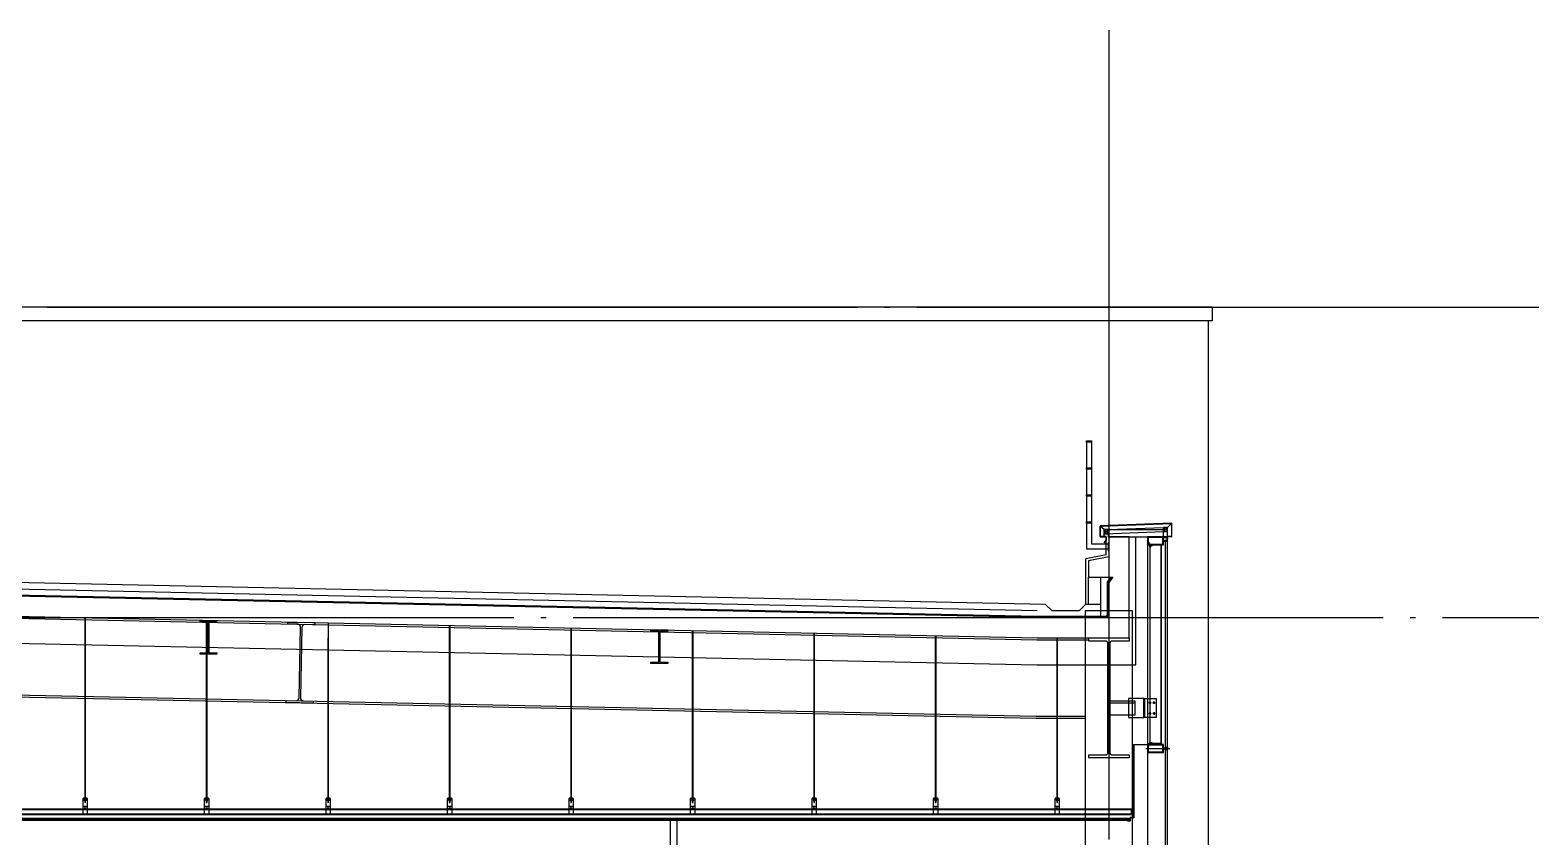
# Model space of a CAD drawing. Header units: millimetres. Extents: x 0 to 268175, y 0 to 74250.
# Drawn here: x 107694 to 118812, y 55323 to 61304 of the extents above; entities that cross this region are included whole.
import ezdxf

# ---------------------------------------------------------------- set-up
doc = ezdxf.new("R2010")
doc.units = ezdxf.units.MM
doc.header["$LTSCALE"] = 200
doc.linetypes.add('CEN-GAUN', pattern=[32.2, 30, -1, 0.2, -1])
doc.layers.add('1 CEN', color=15, linetype='CEN-GAUN')
doc.layers.add('BA', color=9, linetype='Continuous')

msp = doc.modelspace()

# ---------------------------------------------------------------- linework, layer by layer
at = {"layer": '1 CEN'}
for p, q in [((115685.2, 61303.5), (115685.2, 44634.9)), ((43423.2, 59248.2), (120685.2, 59248.2)), ((92396.9, 56948.2), (120685.2, 56948.2))]:
    msp.add_line(p, q, dxfattribs=at)
at = {"layer": 'BA'}
for p, q in [((116450.2, 59248.2), (94220.2, 59248.2)), ((116420.2, 59148.2), (94250.2, 59148.2)), ((116420.2, 59148.2), (116420.2, 51467.6)), ((116450.2, 59148.2), (116420.2, 59148.2)), ((116450.2, 59248.2), (116450.2, 59148.2)), ((115519.2, 58258.2), (115519.2, 57458.2)), ((115519.2, 58258.2), (115555.2, 58258.2)), ((115519.2, 58249.2), (115519.2, 58258.2)), ((115555.2, 58249.2), (115519.2, 58249.2)), ((115555.2, 58258.2), (115555.2, 57494.2)), ((115555.2, 58258.2), (115555.2, 58249.2)), ((115519.2, 58058.2), (115555.2, 58058.2)), ((115519.2, 58049.2), (115519.2, 58058.2)), ((115555.2, 58049.2), (115519.2, 58049.2)), ((115555.2, 58058.2), (115555.2, 58049.2)), ((115519.2, 57858.2), (115555.2, 57858.2)), ((115519.2, 57849.2), (115519.2, 57858.2)), ((115555.2, 57849.2), (115519.2, 57849.2)), ((115555.2, 57858.2), (115555.2, 57849.2)), ((115519.2, 57658.2), (115555.2, 57658.2)), ((115519.2, 57649.2), (115519.2, 57658.2)), ((115555.2, 57649.2), (115519.2, 57649.2)), ((115555.2, 57658.2), (115555.2, 57649.2)), ((116150.2, 57648.2), (115620.2, 57628.2)), ((115620.2, 57628.2), (115620.2, 57548.2)), ((115621.5, 57627.1), (116149, 57647)), ((115650.2, 57600.4), (115621.5, 57627.1)), ((115621.5, 57549.5), (115621.5, 57627.1)), ((115680.2, 57600.4), (115650.2, 57600.4)), ((115650.2, 57600.4), (115650.2, 57570.4)), ((115650.2, 57549.5), (115650.2, 57599.3)), ((115651.8, 57598.8), (115678.6, 57572)), ((115678.6, 57598.8), (115651.8, 57572)), ((115678.6, 57598.8), (115651.8, 57598.8)), ((115651.8, 57598.8), (115651.8, 57572)), ((115678.6, 57572), (115678.6, 57598.8)), ((115680.2, 57600.4), (116090.2, 57616.1)), ((115680.2, 57598.2), (115680.2, 57600.4)), ((115680.2, 57570.4), (115680.2, 57600.4)), ((116090.2, 57598.2), (115680.2, 57598.2)), ((115680.2, 57598.2), (115680.2, 57548.2)), ((116090.2, 57598.2), (116090.2, 57616.1)), ((116120.2, 57616.1), (116090.2, 57616.1)), ((116090.2, 57616.1), (116090.2, 57586.1)), ((116090.2, 57548.2), (116090.2, 57598.2)), ((116091.8, 57614.5), (116118.6, 57587.7)), ((116118.6, 57614.5), (116091.8, 57587.7)), ((116118.6, 57614.5), (116091.8, 57614.5)), ((116091.8, 57614.5), (116091.8, 57587.7)), ((116118.6, 57587.7), (116118.6, 57614.5)), ((116120.2, 57616.1), (116149, 57647)), ((116120.2, 57552.3), (116120.2, 57616.1)), ((116120.2, 57586.1), (116120.2, 57616.1)), ((116149, 57647), (116149, 57549.4)), ((116150.2, 57548.2), (116150.2, 57648.2)), ((115555.2, 57494.2), (115679.2, 57494.2)), ((115620.2, 57548.2), (115664, 57548.2)), ((115665.2, 57549.5), (115621.5, 57549.5)), ((115664, 57523.6), (115650.1, 57503.3)), ((115650.1, 57503.3), (115651.1, 57502.6)), ((115650.2, 57569.4), (116090.8, 57586.1)), ((115650.2, 57570.4), (115680.2, 57570.4)), ((115651.1, 57502.6), (115665.2, 57523.3)), ((115651.8, 57572), (115678.6, 57572)), ((115664, 57548.2), (115664, 57523.6)), ((115665.2, 57523.3), (115665.2, 57549.5)), ((115665.2, 57414.4), (115665.2, 57548.2)), ((115679.2, 57506.2), (115685.2, 57506.2)), ((115679.2, 57506.2), (115679.2, 57446.2)), ((115679.2, 57494.2), (115685.2, 57500.2)), ((115679.2, 57490.8), (115685.2, 57496.8)), ((115680.2, 57548.2), (116090.2, 57548.2)), ((115835.2, 57548.2), (115685.2, 57548.2)), ((115685.2, 57548.2), (115685.2, 57398.2)), ((115835.2, 57548.2), (115685.2, 57548.2)), ((115685.2, 57548.2), (115685.2, 57398.2)), ((115685.2, 57446.2), (115685.2, 57506.2)), ((115835.2, 57548.2), (115885.2, 57548.2)), ((115835.2, 56798.2), (115835.2, 57548.2)), ((115835.2, 56798.2), (115835.2, 57548.2)), ((115885.2, 56598.2), (115885.2, 57548.2)), ((116120.2, 57548.2), (115970.2, 57548.2)), ((115970.2, 57548.2), (115970.2, 57488.2)), ((115970.2, 57488.2), (115970.2, 51608.2)), ((115970.2, 57488.2), (116090.2, 57488.2)), ((116090.2, 57586.1), (116120.2, 57586.1)), ((116090.2, 57488.2), (116090.2, 57515.7)), ((116090.2, 57515.7), (116120.2, 57515.7)), ((116091.8, 57587.7), (116118.6, 57587.7)), ((116120.2, 57515.7), (116102.2, 57515.7)), ((116102.2, 57515.7), (116102.2, 55988.2)), ((116149, 57549.4), (116120.2, 57552.3)), ((116120.2, 57552.3), (116120.2, 57531.1)), ((116120.2, 57515.7), (116120.2, 57548.2)), ((116120.2, 57531.1), (116121.4, 57531.1)), ((116120.2, 55988.2), (116120.2, 57515.7)), ((116121.4, 57531.1), (116121.4, 57551.1)), ((116121.4, 57551.1), (116150.2, 57548.2)), ((115665.2, 57414.4), (115515.2, 57384.4)), ((115515.2, 57048.2), (115515.2, 57384.4)), ((115519.2, 57458.2), (115679.2, 57458.2)), ((115685.2, 57398.2), (115535.2, 57368.2)), ((115685.2, 57398.2), (115535.2, 57368.2)), ((115679.2, 57459.2), (115685.2, 57465.2)), ((115679.2, 57455.9), (115685.2, 57461.9)), ((115679.2, 57446.2), (115685.2, 57446.2)), ((115535.2, 57368.2), (115535.2, 57248.2)), ((115535.2, 57368.2), (115535.2, 57248.2)), ((105685.1, 57158.2), (115154.3, 56958.2)), ((115154.2, 56948.2), (105685.1, 57148.2)), ((115154.2, 56948.2), (105685.1, 57148.2)), ((115216.5, 57046.9), (105685.2, 57248.2)), ((115535.2, 57048.2), (115535.2, 57248.2)), ((115535.2, 57248.2), (115715.2, 57248.2)), ((115535.2, 57248.2), (115715.2, 57248.2)), ((115625.2, 56958.2), (115625.2, 57248.2)), ((115675.2, 57211.6), (115702.7, 57248.2)), ((115675.2, 56968.2), (115675.2, 57211.6)), ((115715.2, 57248.2), (115685.2, 57208.2)), ((115715.2, 57248.2), (115685.2, 57208.2)), ((115685.2, 57208.2), (115685.2, 56948.2)), ((115685.2, 57208.2), (115685.2, 56948.2)), ((115265.2, 56998.2), (115216.5, 57046.9)), ((115515.2, 57048.2), (115465.2, 56998.2)), ((115515.2, 57048.2), (115625.2, 57048.2)), ((105685, 56998.2), (115152.6, 56798.2)), ((105685, 56998.2), (115152.6, 56798.2)), ((105860.2, 56979.5), (115152.4, 56783.2)), ((108098.6, 56947.2), (108098.6, 55578.1)), ((108105.3, 55578.1), (108105.3, 56947.1)), ((108952.7, 56919.2), (108952.7, 56928.2)), ((108952.7, 56928.2), (109077.7, 56928.2)), ((108998.6, 56928.2), (108998.6, 55578.1)), ((109005.3, 55578.1), (109005.3, 56928.1)), ((109077.7, 56928.2), (109077.7, 56919.2)), ((115685.2, 56948.2), (115154.2, 56948.2)), ((115685.2, 56948.2), (115154.2, 56948.2)), ((115154.3, 56958.2), (115665.2, 56958.2)), ((115465.2, 56998.2), (115265.2, 56998.2)), ((115860.2, 56998.2), (115510.2, 56998.2)), ((115510.2, 56998.2), (115510.2, 52448.2)), ((115665.2, 56958.2), (115675.2, 56968.2)), ((115860.2, 52448.2), (115860.2, 56998.2)), ((109012.2, 56919.2), (108952.7, 56919.2)), ((109012.2, 56687.2), (109012.2, 56919.2)), ((109077.7, 56919.2), (109018.2, 56919.2)), ((109018.2, 56919.2), (109018.2, 56687.2)), ((109603.7, 56900.4), (109604, 56915.4)), ((109676.2, 56898.9), (109603.7, 56900.4)), ((109604, 56915.4), (109803, 56911.2)), ((109686.7, 56354.5), (109697.7, 56876.4)), ((109707.7, 56876.2), (109696.7, 56354.3)), ((109802.7, 56896.2), (109730.2, 56897.7)), ((109803, 56911.2), (109802.7, 56896.2)), ((109905.3, 55578.1), (109905.3, 56909)), ((110798.6, 56890.2), (110798.6, 55578.1)), ((110805.3, 55578.1), (110805.3, 56890)), ((111698.6, 56871.2), (111698.6, 55578.1)), ((111705.3, 55578.1), (111705.3, 56871)), ((112292.7, 56849.2), (112292.7, 56858.2)), ((112292.7, 56858.2), (112417.7, 56858.2)), ((112352.2, 56849.2), (112292.7, 56849.2)), ((112352.2, 56617.2), (112352.2, 56849.2)), ((112417.7, 56849.2), (112358.2, 56849.2)), ((112358.2, 56849.2), (112358.2, 56617.2)), ((112417.7, 56858.2), (112417.7, 56849.2)), ((112598.6, 56852.2), (112598.6, 55578.1)), ((112605.3, 55578.1), (112605.3, 56852)), ((113498.6, 56833.2), (113498.6, 55578.1)), ((113505.3, 55578.1), (113505.3, 56833)), ((114398.6, 56814.2), (114398.6, 55578.1)), ((114405.3, 55578.1), (114405.3, 56814)), ((105684.8, 56798.1), (115150.5, 56598.2)), ((109898.6, 56798.2), (109898.6, 55578.1)), ((115152.4, 56783.2), (115535.7, 56783.2)), ((115152.6, 56798.2), (115835.2, 56798.2)), ((115152.6, 56798.2), (115835.2, 56798.2)), ((115298.6, 56798.2), (115298.6, 55578.1)), ((115305.3, 55578.1), (115305.3, 56798.2)), ((115535.7, 56775.2), (115535.7, 56798.2)), ((115535.7, 56798.2), (115834.7, 56798.2)), ((115659.7, 56775.2), (115535.7, 56775.2)), ((115677.7, 55949.2), (115677.7, 56757.2)), ((115692.7, 56757.2), (115692.7, 55949.2)), ((115834.7, 56775.2), (115710.7, 56775.2)), ((115834.7, 56798.2), (115834.7, 56775.2)), ((108952.7, 56678.2), (108952.7, 56687.2)), ((108952.7, 56687.2), (109012.2, 56687.2)), ((109077.7, 56678.2), (108952.7, 56678.2)), ((109018.2, 56687.2), (109077.7, 56687.2)), ((109077.7, 56687.2), (109077.7, 56678.2)), ((112292.7, 56608.2), (112292.7, 56617.2)), ((112292.7, 56617.2), (112352.2, 56617.2)), ((112417.7, 56608.2), (112292.7, 56608.2)), ((112358.2, 56617.2), (112417.7, 56617.2)), ((112417.7, 56617.2), (112417.7, 56608.2)), ((115150.5, 56598.2), (115885.2, 56598.2)), ((105860.2, 56413.3), (115146.5, 56217.2)), ((105860.2, 56398.3), (115146.3, 56202.2)), ((109591.5, 56319.5), (109591.8, 56334.5)), ((109790.4, 56315.3), (109591.5, 56319.5)), ((109591.8, 56334.5), (109664.3, 56333)), ((109718.2, 56331.9), (109790.7, 56330.3)), ((109790.7, 56330.3), (109790.4, 56315.3)), ((115146.3, 56202.2), (115510.2, 56202.2)), ((115146.5, 56217.2), (115510.2, 56217.2)), ((115535.7, 55908.2), (115535.7, 55931.2)), ((115535.7, 55931.2), (115659.7, 55931.2)), ((115710.7, 55931.2), (115834.7, 55931.2)), ((115834.7, 55931.2), (115834.7, 55908.2)), ((115867.2, 55464.2), (115867.2, 56008.2)), ((115867.2, 56008.2), (115970.2, 56008.2)), ((115970.2, 56005.2), (115870.2, 56005.2)), ((115870.2, 56005.2), (115870.2, 55464.2)), ((116090.2, 56008.2), (115970.2, 56008.2)), ((115970.2, 56008.2), (115970.2, 55948.2)), ((115970.2, 55948.2), (116090.2, 55948.2)), ((116090.2, 55980.7), (116090.2, 56008.2)), ((116115.2, 55980.7), (116090.2, 55980.7)), ((116090.2, 55948.2), (116090.2, 55975.7)), ((116090.2, 55975.7), (116115.2, 55975.7)), ((116102.2, 55988.2), (116120.2, 55988.2)), ((116120.2, 55968.2), (116102.2, 55968.2)), ((116102.2, 55968.2), (116102.2, 52458.2)), ((116115.2, 55975.7), (116115.2, 55980.7)), ((116120.2, 52458.2), (116120.2, 55968.2)), ((115834.7, 55908.2), (115535.7, 55908.2)), ((108088.3, 55609.3), (108087, 55607.3)), ((108087, 55607.3), (108087, 55602.3)), ((108087, 55607.3), (108117, 55607.3)), ((108087, 55488.2), (108087, 55607.3)), ((108087, 55602.3), (108088.3, 55600.3)), ((108117, 55602.3), (108087, 55602.3)), ((108115.7, 55609.3), (108088.3, 55609.3)), ((108088.3, 55600.3), (108115.7, 55600.3)), ((108093.3, 55600.3), (108093.3, 55595.2)), ((108093.3, 55595.2), (108110.8, 55595.2)), ((108110.8, 55595.2), (108110.8, 55600.3)), ((108117, 55607.3), (108115.7, 55609.3)), ((108115.7, 55600.3), (108117, 55602.3)), ((108117, 55607.3), (108117, 55488.2)), ((108988.3, 55609.3), (108987, 55607.3)), ((108987, 55607.3), (108987, 55602.3)), ((108987, 55607.3), (109017, 55607.3)), ((108987, 55488.2), (108987, 55607.3)), ((108987, 55602.3), (108988.3, 55600.3)), ((109017, 55602.3), (108987, 55602.3)), ((109015.7, 55609.3), (108988.3, 55609.3)), ((108988.3, 55600.3), (109015.7, 55600.3)), ((108993.3, 55600.3), (108993.3, 55595.2)), ((108993.3, 55595.2), (109010.8, 55595.2)), ((109010.8, 55595.2), (109010.8, 55600.3)), ((109017, 55607.3), (109015.7, 55609.3)), ((109015.7, 55600.3), (109017, 55602.3)), ((109017, 55607.3), (109017, 55488.2)), ((109888.3, 55609.3), (109887, 55607.3)), ((109887, 55607.3), (109887, 55602.3)), ((109887, 55607.3), (109917, 55607.3)), ((109887, 55488.2), (109887, 55607.3)), ((109887, 55602.3), (109888.3, 55600.3)), ((109917, 55602.3), (109887, 55602.3)), ((109915.7, 55609.3), (109888.3, 55609.3)), ((109888.3, 55600.3), (109915.7, 55600.3)), ((109893.3, 55600.3), (109893.3, 55595.2)), ((109893.3, 55595.2), (109910.8, 55595.2)), ((109910.8, 55595.2), (109910.8, 55600.3)), ((109917, 55607.3), (109915.7, 55609.3)), ((109915.7, 55600.3), (109917, 55602.3)), ((109917, 55607.3), (109917, 55488.2)), ((110788.3, 55609.3), (110787, 55607.3)), ((110787, 55607.3), (110787, 55602.3)), ((110787, 55607.3), (110817, 55607.3)), ((110787, 55488.2), (110787, 55607.3)), ((110787, 55602.3), (110788.3, 55600.3)), ((110817, 55602.3), (110787, 55602.3)), ((110815.7, 55609.3), (110788.3, 55609.3)), ((110788.3, 55600.3), (110815.7, 55600.3)), ((110793.3, 55600.3), (110793.3, 55595.2)), ((110793.3, 55595.2), (110810.8, 55595.2)), ((110810.8, 55595.2), (110810.8, 55600.3)), ((110817, 55607.3), (110815.7, 55609.3)), ((110815.7, 55600.3), (110817, 55602.3)), ((110817, 55607.3), (110817, 55488.2)), ((111688.3, 55609.3), (111687, 55607.3)), ((111687, 55607.3), (111687, 55602.3)), ((111687, 55607.3), (111717, 55607.3)), ((111687, 55488.2), (111687, 55607.3)), ((111687, 55602.3), (111688.3, 55600.3)), ((111717, 55602.3), (111687, 55602.3)), ((111715.7, 55609.3), (111688.3, 55609.3)), ((111688.3, 55600.3), (111715.7, 55600.3)), ((111693.3, 55600.3), (111693.3, 55595.2)), ((111693.3, 55595.2), (111710.8, 55595.2)), ((111710.8, 55595.2), (111710.8, 55600.3)), ((111717, 55607.3), (111715.7, 55609.3)), ((111715.7, 55600.3), (111717, 55602.3)), ((111717, 55607.3), (111717, 55488.2)), ((112588.3, 55609.3), (112587, 55607.3)), ((112587, 55607.3), (112587, 55602.3)), ((112587, 55607.3), (112617, 55607.3)), ((112587, 55488.2), (112587, 55607.3)), ((112587, 55602.3), (112588.3, 55600.3)), ((112617, 55602.3), (112587, 55602.3)), ((112615.7, 55609.3), (112588.3, 55609.3)), ((112588.3, 55600.3), (112615.7, 55600.3)), ((112593.3, 55600.3), (112593.3, 55595.2)), ((112593.3, 55595.2), (112610.8, 55595.2)), ((112610.8, 55595.2), (112610.8, 55600.3)), ((112617, 55607.3), (112615.7, 55609.3)), ((112615.7, 55600.3), (112617, 55602.3)), ((112617, 55607.3), (112617, 55488.2)), ((113488.3, 55609.3), (113487, 55607.3)), ((113487, 55607.3), (113487, 55602.3)), ((113487, 55607.3), (113517, 55607.3)), ((113487, 55488.2), (113487, 55607.3)), ((113487, 55602.3), (113488.3, 55600.3)), ((113517, 55602.3), (113487, 55602.3)), ((113515.7, 55609.3), (113488.3, 55609.3)), ((113488.3, 55600.3), (113515.7, 55600.3)), ((113493.3, 55600.3), (113493.3, 55595.2)), ((113493.3, 55595.2), (113510.8, 55595.2)), ((113510.8, 55595.2), (113510.8, 55600.3)), ((113517, 55607.3), (113515.7, 55609.3)), ((113515.7, 55600.3), (113517, 55602.3)), ((113517, 55607.3), (113517, 55488.2)), ((114388.3, 55609.3), (114387, 55607.3)), ((114387, 55607.3), (114387, 55602.3)), ((114387, 55607.3), (114417, 55607.3)), ((114387, 55488.2), (114387, 55607.3)), ((114387, 55602.3), (114388.3, 55600.3)), ((114417, 55602.3), (114387, 55602.3)), ((114415.7, 55609.3), (114388.3, 55609.3)), ((114388.3, 55600.3), (114415.7, 55600.3)), ((114393.3, 55600.3), (114393.3, 55595.2)), ((114393.3, 55595.2), (114410.8, 55595.2)), ((114410.8, 55595.2), (114410.8, 55600.3)), ((114417, 55607.3), (114415.7, 55609.3)), ((114415.7, 55600.3), (114417, 55602.3)), ((114417, 55607.3), (114417, 55488.2)), ((115288.3, 55609.3), (115287, 55607.3)), ((115287, 55607.3), (115287, 55602.3)), ((115287, 55607.3), (115317, 55607.3)), ((115287, 55488.2), (115287, 55607.3)), ((115287, 55602.3), (115288.3, 55600.3)), ((115317, 55602.3), (115287, 55602.3)), ((115315.7, 55609.3), (115288.3, 55609.3)), ((115288.3, 55600.3), (115315.7, 55600.3)), ((115293.3, 55600.3), (115293.3, 55595.2)), ((115293.3, 55595.2), (115310.8, 55595.2)), ((115310.8, 55595.2), (115310.8, 55600.3)), ((115317, 55607.3), (115315.7, 55609.3)), ((115315.7, 55600.3), (115317, 55602.3)), ((115317, 55607.3), (115317, 55488.2)), ((95003.2, 55530.2), (115849.2, 55530.2)), ((95003.2, 55527.2), (115849.2, 55527.2)), ((95003.2, 55493.2), (115849.2, 55493.2)), ((95003.2, 55490.2), (115849.2, 55490.2)), ((108117, 55548.2), (108087, 55548.2)), ((108117, 55488.2), (108087, 55488.2)), ((108108.9, 55536.2), (108095.1, 55536.2)), ((108098.6, 55578.1), (108105.3, 55578.1)), ((108102, 55542.4), (108102, 55530)), ((109017, 55548.2), (108987, 55548.2)), ((109017, 55488.2), (108987, 55488.2)), ((109008.9, 55536.2), (108995.1, 55536.2)), ((108998.6, 55578.1), (109005.3, 55578.1)), ((109002, 55542.4), (109002, 55530)), ((109917, 55548.2), (109887, 55548.2)), ((109917, 55488.2), (109887, 55488.2)), ((109908.9, 55536.2), (109895.1, 55536.2)), ((109898.6, 55578.1), (109905.3, 55578.1)), ((109902, 55542.4), (109902, 55530)), ((110817, 55548.2), (110787, 55548.2)), ((110817, 55488.2), (110787, 55488.2)), ((110808.9, 55536.2), (110795.1, 55536.2)), ((110798.6, 55578.1), (110805.3, 55578.1)), ((110802, 55542.4), (110802, 55530)), ((111717, 55548.2), (111687, 55548.2)), ((111717, 55488.2), (111687, 55488.2)), ((111708.9, 55536.2), (111695.1, 55536.2)), ((111698.6, 55578.1), (111705.3, 55578.1)), ((111702, 55542.4), (111702, 55530)), ((112617, 55548.2), (112587, 55548.2)), ((112617, 55488.2), (112587, 55488.2)), ((112608.9, 55536.2), (112595.1, 55536.2)), ((112598.6, 55578.1), (112605.3, 55578.1)), ((112602, 55542.4), (112602, 55530)), ((113517, 55548.2), (113487, 55548.2)), ((113517, 55488.2), (113487, 55488.2)), ((113508.9, 55536.2), (113495.1, 55536.2)), ((113498.6, 55578.1), (113505.3, 55578.1)), ((113502, 55542.4), (113502, 55530)), ((114417, 55548.2), (114387, 55548.2)), ((114417, 55488.2), (114387, 55488.2)), ((114408.9, 55536.2), (114395.1, 55536.2)), ((114398.6, 55578.1), (114405.3, 55578.1)), ((114402, 55542.4), (114402, 55530)), ((115317, 55548.2), (115287, 55548.2)), ((115317, 55488.2), (115287, 55488.2)), ((115308.9, 55536.2), (115295.1, 55536.2)), ((115298.6, 55578.1), (115305.3, 55578.1)), ((115302, 55542.4), (115302, 55530)), ((115849.2, 55530.2), (115849.2, 55490.2)), ((115867.2, 55486.2), (115864.2, 55486.2)), ((115864.2, 55486.2), (115864.2, 55467.2)), ((115867.2, 55464.2), (115867.2, 55486.2)), ((95013.2, 55463.2), (115839.2, 55463.2)), ((95013.2, 55456.2), (115839.2, 55456.2)), ((95013.2, 55448.2), (115839.2, 55448.2)), ((112435.2, 55448.2), (112435.2, 52448.2)), ((112485.2, 55448.2), (112485.2, 52448.2)), ((115842.2, 55445.2), (115823.2, 55445.2)), ((115823.2, 55445.2), (115823.2, 55442.2)), ((115823.2, 55442.2), (115845.2, 55442.2)), ((115839.2, 55448.2), (115839.2, 55463.2)), ((115864.2, 55467.2), (115842.2, 55467.2)), ((115842.2, 55467.2), (115842.2, 55445.2)), ((115845.2, 55442.2), (115845.2, 55464.2)), ((115845.2, 55464.2), (115867.2, 55464.2)), ((115871.6, 55475.2), (115859.8, 55475.2)), ((115870.2, 55464.2), (115867.2, 55464.2))]:
    msp.add_line(p, q, dxfattribs=at)
at = {"layer": 'BA', "lineweight": 25}
for p, q in [((115970.2, 57493), (115970.2, 57494.2)), ((115970.2, 57494.2), (115990.2, 57494.2)), ((115989, 57493), (115970.2, 57493)), ((115976.9, 57493), (115975.6, 57493)), ((115977, 57503.6), (115981, 57504.4)), ((115977, 57503.6), (115977.4, 57503.8)), ((115977.4, 57503.2), (115977, 57503.6)), ((115977, 57502), (115981, 57502.8)), ((115977, 57502), (115977.4, 57502.2)), ((115977.4, 57501.6), (115977, 57502)), ((115977, 57500.4), (115981, 57501.2)), ((115977, 57500.4), (115977.4, 57500.6)), ((115977.4, 57500), (115977, 57500.4)), ((115977, 57498.8), (115981, 57499.6)), ((115977, 57498.8), (115977.4, 57499)), ((115977.4, 57498.4), (115977, 57498.8)), ((115977, 57497.2), (115981, 57498)), ((115977, 57497.2), (115977.4, 57497.4)), ((115977.4, 57496.8), (115977, 57497.2)), ((115977, 57495.6), (115981, 57496.4)), ((115977, 57495.6), (115977.4, 57495.8)), ((115977.4, 57495.2), (115977, 57495.6)), ((115977.3, 57507.8), (115979, 57509)), ((115977.4, 57503.8), (115977.3, 57507.8)), ((115977.4, 57504.6), (115979, 57509)), ((115977.4, 57503.8), (115980.7, 57504.8)), ((115980.7, 57504.2), (115977.4, 57503.2)), ((115977.4, 57502.2), (115977.4, 57503.2)), ((115977.4, 57502.2), (115980.7, 57503.2)), ((115980.7, 57502.6), (115977.4, 57501.6)), ((115977.4, 57500.6), (115977.4, 57501.6)), ((115977.4, 57500.6), (115980.7, 57501.6)), ((115980.7, 57501), (115977.4, 57500)), ((115977.4, 57499), (115977.4, 57500)), ((115977.4, 57499), (115980.7, 57500)), ((115980.7, 57499.4), (115977.4, 57498.4)), ((115977.4, 57497.4), (115977.4, 57498.4)), ((115977.4, 57497.4), (115980.7, 57498.4)), ((115980.7, 57497.8), (115977.4, 57496.8)), ((115977.4, 57495.8), (115977.4, 57496.8)), ((115977.4, 57495.8), (115980.7, 57496.8)), ((115980.7, 57496.2), (115977.4, 57495.2)), ((115977.4, 57495.2), (115977.4, 57493.5)), ((115979, 57509), (115978.4, 57504.1)), ((115979, 57493), (115979, 57509)), ((115979, 57509), (115980.8, 57507.8)), ((115980.8, 57507.8), (115980.7, 57504.8)), ((115980.7, 57504.8), (115981, 57504.4)), ((115981, 57504.4), (115980.7, 57504.2)), ((115980.7, 57503.2), (115980.7, 57504.2)), ((115980.7, 57503.2), (115981, 57502.8)), ((115981, 57502.8), (115980.7, 57502.6)), ((115980.7, 57501.6), (115980.7, 57502.6)), ((115980.7, 57501.6), (115981, 57501.2)), ((115981, 57501.2), (115980.7, 57501)), ((115980.7, 57500), (115980.7, 57501)), ((115980.7, 57500), (115981, 57499.6)), ((115981, 57499.6), (115980.7, 57499.4)), ((115980.7, 57498.4), (115980.7, 57499.4)), ((115980.7, 57498.4), (115981, 57498)), ((115981, 57498), (115980.7, 57497.8)), ((115980.7, 57496.8), (115980.7, 57497.8)), ((115980.7, 57496.8), (115981, 57496.4)), ((115981, 57496.4), (115980.7, 57496.2)), ((115980.7, 57493.5), (115980.7, 57496.2)), ((115982.4, 57493), (115981.2, 57493)), ((115989, 57474.2), (115989, 57493)), ((115989, 57485.3), (115989, 57486.5)), ((115989, 57483.1), (116005, 57483.1)), ((115989, 57479.7), (115989, 57481)), ((115991.2, 57484.8), (115989.5, 57484.8)), ((115989.5, 57481.5), (115992.2, 57481.5)), ((115990.2, 57494.2), (115990.2, 57468.2)), ((115990.2, 57494.2), (115990.2, 57474.2)), ((115990.2, 57488.2), (116072.6, 57488.2)), ((115991.2, 57484.8), (115991.6, 57485.1)), ((115992.2, 57481.5), (115991.2, 57484.8)), ((115991.4, 56015.4), (115991.4, 57487)), ((116071.4, 57487), (115991.4, 57487)), ((115991.6, 57485.1), (115992.4, 57481.1)), ((115991.6, 57485.1), (115991.8, 57484.8)), ((115991.8, 57484.8), (115992.8, 57484.8)), ((115991.8, 57484.8), (115992.8, 57481.5)), ((115992.4, 57481.1), (115992.2, 57481.5)), ((115992.8, 57481.5), (115992.4, 57481.1)), ((115992.8, 57484.8), (115993.2, 57485.1)), ((115993.8, 57481.5), (115992.8, 57484.8)), ((115992.8, 57481.5), (115993.8, 57481.5)), ((115993.2, 57485.1), (115994, 57481.1)), ((115993.2, 57485.1), (115993.4, 57484.8)), ((115993.4, 57484.8), (115994.4, 57484.8)), ((115993.4, 57484.8), (115994.4, 57481.5)), ((115994, 57481.1), (115993.8, 57481.5)), ((115994.4, 57481.5), (115994, 57481.1)), ((115994.4, 57484.8), (115994.8, 57485.1)), ((115995.4, 57481.5), (115994.4, 57484.8)), ((115994.4, 57481.5), (115995.4, 57481.5)), ((115994.8, 57485.1), (115995.6, 57481.1)), ((115994.8, 57485.1), (115995, 57484.8)), ((115995, 57484.8), (115996, 57484.8)), ((115995, 57484.8), (115996, 57481.5)), ((115995.6, 57481.1), (115995.4, 57481.5)), ((115996, 57481.5), (115995.6, 57481.1)), ((115996, 57484.8), (115996.4, 57485.1)), ((115997, 57481.5), (115996, 57484.8)), ((115996, 57481.5), (115997, 57481.5)), ((115996.4, 57485.1), (115997.2, 57481.1)), ((115996.4, 57485.1), (115996.6, 57484.8)), ((115996.6, 57484.8), (115997.6, 57484.8)), ((115996.6, 57484.8), (115997.6, 57481.5)), ((115997.2, 57481.1), (115997, 57481.5)), ((115997.6, 57481.5), (115997.2, 57481.1)), ((115997.6, 57484.8), (115998, 57485.1)), ((115998.6, 57481.5), (115997.6, 57484.8)), ((115997.6, 57481.5), (115998.6, 57481.5)), ((115998, 57485.1), (115998.8, 57481.1)), ((115998, 57485.1), (115998.2, 57484.8)), ((115998.2, 57484.8), (115999.2, 57484.8)), ((115998.2, 57484.8), (115999.2, 57481.5)), ((115998.8, 57481.1), (115998.6, 57481.5)), ((115999.2, 57481.5), (115998.8, 57481.1)), ((115999.2, 57484.8), (115999.6, 57485.1)), ((116000.2, 57481.5), (115999.2, 57484.8)), ((115999.2, 57481.5), (116000.2, 57481.5)), ((115999.6, 57485.1), (116000.4, 57481.1)), ((115999.6, 57485.1), (115999.8, 57484.8)), ((115999.8, 57484.8), (116003.8, 57484.9)), ((115999.8, 57484.8), (116000.8, 57481.5)), ((116005, 57483.1), (116000.1, 57483.7)), ((116000.4, 57481.1), (116000.2, 57481.5)), ((116000.8, 57481.5), (116000.4, 57481.1)), ((116000.6, 57484.8), (116005, 57483.1)), ((116003.8, 57481.4), (116000.8, 57481.5)), ((116003.8, 57484.9), (116005, 57483.1)), ((116005, 57483.1), (116003.8, 57481.4)), ((116071.4, 57487), (116071.4, 56015.4)), ((116072.6, 56014.2), (116072.6, 57488.2)), ((115990.2, 57474.2), (115989, 57474.2)), ((115990.2, 57468.2), (115991.4, 57468.2)), ((115880.2, 56328.2), (115692.7, 56328.2)), ((115692.7, 56328.2), (115692.7, 56228.2)), ((115692.7, 56316.2), (115880.2, 56316.2)), ((115944.7, 56348.2), (115830.2, 56348.2)), ((115830.2, 56348.2), (115830.2, 56208.2)), ((115880.2, 56228.2), (115880.2, 56328.2)), ((115944.7, 56348.2), (116034.7, 56348.2)), ((115944.7, 56208.2), (115944.7, 56348.2)), ((115949.7, 56348.2), (115949.7, 56208.2)), ((115980.7, 56318.2), (115998.7, 56318.2)), ((115987, 56323), (115984.3, 56318.2)), ((115984.3, 56318.2), (115987, 56313.5)), ((115992.5, 56323), (115987, 56323)), ((115987, 56313.5), (115992.5, 56313.5)), ((115989.7, 56309.2), (115989.7, 56327.2)), ((115995.2, 56318.2), (115992.5, 56323)), ((115992.5, 56313.5), (115995.2, 56318.2)), ((116010.7, 56318.2), (116028.7, 56318.2)), ((116017, 56323), (116014.3, 56318.2)), ((116014.3, 56318.2), (116017, 56313.5)), ((116022.5, 56323), (116017, 56323)), ((116017, 56313.5), (116022.5, 56313.5)), ((116019.7, 56309.2), (116019.7, 56327.2)), ((116025.2, 56318.2), (116022.5, 56323)), ((116022.5, 56313.5), (116025.2, 56318.2)), ((116034.7, 56348.2), (116034.7, 56208.2)), ((115692.7, 56228.2), (115880.2, 56228.2)), ((115830.2, 56208.2), (115944.7, 56208.2)), ((116034.7, 56208.2), (115944.7, 56208.2)), ((115980.7, 56238.2), (115998.7, 56238.2)), ((115984.3, 56238.2), (115987, 56243)), ((115987, 56233.5), (115984.3, 56238.2)), ((115987, 56243), (115992.5, 56243)), ((115992.5, 56233.5), (115987, 56233.5)), ((115989.7, 56247.2), (115989.7, 56229.2)), ((115992.5, 56243), (115995.2, 56238.2)), ((115995.2, 56238.2), (115992.5, 56233.5)), ((116010.7, 56238.2), (116028.7, 56238.2)), ((116014.3, 56238.2), (116017, 56243)), ((116017, 56233.5), (116014.3, 56238.2)), ((116017, 56243), (116022.5, 56243)), ((116022.5, 56233.5), (116017, 56233.5)), ((116019.7, 56247.2), (116019.7, 56229.2)), ((116022.5, 56243), (116025.2, 56238.2)), ((116025.2, 56238.2), (116022.5, 56233.5)), ((115989, 56009.4), (115970.2, 56009.4)), ((115970.2, 56009.4), (115970.2, 56008.2)), ((115970.2, 56008.2), (115990.2, 56008.2)), ((115976.9, 56009.4), (115975.6, 56009.4)), ((115977.4, 56007.2), (115977, 56006.8)), ((115977, 56006.8), (115981, 56006)), ((115977, 56006.8), (115977.4, 56006.6)), ((115977.4, 56005.6), (115977, 56005.2)), ((115977, 56005.2), (115981, 56004.4)), ((115977, 56005.2), (115977.4, 56005)), ((115977.4, 56004), (115977, 56003.6)), ((115977, 56003.6), (115981, 56002.9)), ((115977, 56003.6), (115977.4, 56003.4)), ((115977.4, 56002.5), (115977, 56002.1)), ((115977, 56002.1), (115981, 56001.3)), ((115977, 56002.1), (115977.4, 56001.8)), ((115977.4, 56000.9), (115977, 56000.5)), ((115977, 56000.5), (115981, 55999.7)), ((115977, 56000.5), (115977.4, 56000.3)), ((115977.4, 55999.3), (115977, 55998.9)), ((115977, 55998.9), (115981, 55998.1)), ((115977, 55998.9), (115977.4, 55998.7)), ((115977.4, 55998.7), (115977.3, 55994.6)), ((115977.3, 55994.6), (115979, 55993.4)), ((115977.4, 56007.2), (115977.4, 56008.9)), ((115980.7, 56006.3), (115977.4, 56007.2)), ((115977.4, 56006.6), (115977.4, 56005.6)), ((115977.4, 56006.6), (115980.7, 56005.6)), ((115980.7, 56004.7), (115977.4, 56005.6)), ((115977.4, 56005), (115977.4, 56004)), ((115977.4, 56005), (115980.7, 56004)), ((115980.7, 56003.1), (115977.4, 56004)), ((115977.4, 56003.4), (115977.4, 56002.5)), ((115977.4, 56003.4), (115980.7, 56002.5)), ((115980.7, 56001.5), (115977.4, 56002.5)), ((115977.4, 56001.8), (115977.4, 56000.9)), ((115977.4, 56001.8), (115980.7, 56000.9)), ((115980.7, 55999.9), (115977.4, 56000.9)), ((115977.4, 56000.3), (115977.4, 55999.3)), ((115977.4, 56000.3), (115980.7, 55999.3)), ((115980.7, 55998.3), (115977.4, 55999.3)), ((115977.4, 55998.7), (115980.7, 55997.7)), ((115977.4, 55997.8), (115979, 55993.4)), ((115979, 55993.4), (115978.4, 55998.4)), ((115979, 56009.4), (115979, 55993.4)), ((115979, 55993.4), (115980.8, 55994.6)), ((115980.7, 56008.9), (115980.7, 56006.3)), ((115981, 56006), (115980.7, 56006.3)), ((115980.7, 56005.6), (115981, 56006)), ((115980.7, 56005.6), (115980.7, 56004.7)), ((115981, 56004.4), (115980.7, 56004.7)), ((115980.7, 56004), (115981, 56004.4)), ((115980.7, 56004), (115980.7, 56003.1)), ((115981, 56002.9), (115980.7, 56003.1)), ((115980.7, 56002.5), (115981, 56002.9)), ((115980.7, 56002.5), (115980.7, 56001.5)), ((115981, 56001.3), (115980.7, 56001.5)), ((115980.7, 56000.9), (115981, 56001.3)), ((115980.7, 56000.9), (115980.7, 55999.9)), ((115981, 55999.7), (115980.7, 55999.9)), ((115980.7, 55999.3), (115981, 55999.7)), ((115980.7, 55999.3), (115980.7, 55998.3)), ((115981, 55998.1), (115980.7, 55998.3)), ((115980.7, 55997.7), (115981, 55998.1)), ((115980.8, 55994.6), (115980.7, 55997.7)), ((115982.4, 56009.4), (115981.2, 56009.4)), ((115990.2, 56028.2), (115989, 56028.2)), ((115989, 56028.2), (115989, 56009.4)), ((115989, 56022.7), (115989, 56021.5)), ((115989, 56019.3), (116005, 56019.3)), ((115989, 56017.2), (115989, 56016)), ((115989.5, 56021), (115992.2, 56021)), ((115991.2, 56017.7), (115989.5, 56017.7)), ((115990.2, 56034.2), (115991.4, 56034.2)), ((115990.2, 56014.2), (115990.2, 56034.2)), ((115990.2, 56008.2), (115990.2, 56028.2)), ((115990.2, 56014.2), (116072.6, 56014.2)), ((115992.2, 56021), (115991.2, 56017.7)), ((115991.2, 56017.7), (115991.6, 56017.3)), ((116071.4, 56015.4), (115991.4, 56015.4)), ((115991.6, 56017.3), (115992.4, 56021.4)), ((115991.6, 56017.3), (115991.8, 56017.7)), ((115991.8, 56017.7), (115992.8, 56021)), ((115991.8, 56017.7), (115992.8, 56017.7)), ((115992.4, 56021.4), (115992.2, 56021)), ((115992.8, 56021), (115992.4, 56021.4)), ((115992.8, 56021), (115993.8, 56021)), ((115993.8, 56021), (115992.8, 56017.7)), ((115992.8, 56017.7), (115993.2, 56017.3)), ((115993.2, 56017.3), (115994, 56021.4)), ((115993.2, 56017.3), (115993.4, 56017.7)), ((115993.4, 56017.7), (115994.4, 56021)), ((115993.4, 56017.7), (115994.4, 56017.7)), ((115994, 56021.4), (115993.8, 56021)), ((115994.4, 56021), (115994, 56021.4)), ((115994.4, 56021), (115995.4, 56021)), ((115995.4, 56021), (115994.4, 56017.7)), ((115994.4, 56017.7), (115994.8, 56017.3)), ((115994.8, 56017.3), (115995.6, 56021.4)), ((115994.8, 56017.3), (115995, 56017.7)), ((115995, 56017.7), (115996, 56021)), ((115995, 56017.7), (115996, 56017.7)), ((115995.6, 56021.4), (115995.4, 56021)), ((115996, 56021), (115995.6, 56021.4)), ((115996, 56021), (115997, 56021)), ((115997, 56021), (115996, 56017.7)), ((115996, 56017.7), (115996.4, 56017.3)), ((115996.4, 56017.3), (115997.2, 56021.4)), ((115996.4, 56017.3), (115996.6, 56017.7)), ((115996.6, 56017.7), (115997.6, 56021)), ((115996.6, 56017.7), (115997.6, 56017.7)), ((115997.2, 56021.4), (115997, 56021)), ((115997.6, 56021), (115997.2, 56021.4)), ((115997.6, 56021), (115998.6, 56021)), ((115998.6, 56021), (115997.6, 56017.7)), ((115997.6, 56017.7), (115998, 56017.3)), ((115998, 56017.3), (115998.8, 56021.4)), ((115998, 56017.3), (115998.2, 56017.7)), ((115998.2, 56017.7), (115999.2, 56021)), ((115998.2, 56017.7), (115999.2, 56017.7)), ((115998.8, 56021.4), (115998.6, 56021)), ((115999.2, 56021), (115998.8, 56021.4)), ((115999.2, 56021), (116000.2, 56021)), ((116000.2, 56021), (115999.2, 56017.7)), ((115999.2, 56017.7), (115999.6, 56017.3)), ((115999.6, 56017.3), (116000.4, 56021.4)), ((115999.6, 56017.3), (115999.8, 56017.7)), ((115999.8, 56017.7), (116000.8, 56021)), ((115999.8, 56017.7), (116003.8, 56017.6)), ((116005, 56019.3), (116000.1, 56018.7)), ((116000.4, 56021.4), (116000.2, 56021)), ((116000.8, 56021), (116000.4, 56021.4)), ((116000.6, 56017.7), (116005, 56019.3)), ((116003.8, 56021.1), (116000.8, 56021)), ((116005, 56019.3), (116003.8, 56021.1)), ((116003.8, 56017.6), (116005, 56019.3))]:
    msp.add_line(p, q, dxfattribs=at)
at = {"layer": 'BA', "color": 251}
for p, q in [((115975.2, 57543.2), (115975.2, 57493.2)), ((116085.2, 57543.2), (115975.2, 57543.2)), ((115975.2, 57493.2), (116085.2, 57493.2)), ((116085.2, 57493.2), (116085.2, 57543.2)), ((116090.2, 57520.7), (116090.2, 57543.2)), ((116090.2, 57543.2), (116115.2, 57543.2)), ((116115.2, 57520.7), (116090.2, 57520.7)), ((116115.2, 57543.2), (116115.2, 57520.7)), ((115959.1, 55978.2), (116137.4, 55978.2)), ((115975.2, 56003.2), (115975.2, 55953.2)), ((116085.2, 56003.2), (115975.2, 56003.2)), ((115975.2, 55953.2), (116085.2, 55953.2)), ((116085.2, 55953.2), (116085.2, 56003.2))]:
    msp.add_line(p, q, dxfattribs=at)
at = {"layer": 'BA', "ltscale": 0.3}
msp.add_line((115154.2, 56998.2), (105684.2, 57198.2), dxfattribs=at)
at = {"layer": 'BA', "ltscale": 0.7}
for p, q in [((105685.1, 57153.2), (115154.2, 56953.2)), ((115680.2, 57209.9), (115709, 57248.2)), ((115680.2, 56963.2), (115680.2, 57209.9)), ((115154.2, 56953.2), (115670.2, 56953.2)), ((115670.2, 56953.2), (115680.2, 56963.2))]:
    msp.add_line(p, q, dxfattribs=at)
at = {"layer": 'BA', "lineweight": 25}
for centre, radius in [((115989.7, 56318.2), 6), ((115989.7, 56318.2), 4.55), ((116019.7, 56318.2), 6), ((116019.7, 56318.2), 4.55), ((115989.7, 56238.2), 6), ((115989.7, 56238.2), 4.55), ((116019.7, 56238.2), 6), ((116019.7, 56238.2), 4.55)]:
    msp.add_circle(centre, radius, dxfattribs=at)
at = {"layer": 'BA'}
for centre, radius in [((108102, 55536.2), 4.25), ((108102, 55536.2), 3.25), ((109002, 55536.2), 4.25), ((109002, 55536.2), 3.25), ((109902, 55536.2), 4.25), ((109902, 55536.2), 3.25), ((110802, 55536.2), 4.25), ((110802, 55536.2), 3.25), ((111702, 55536.2), 4.25), ((111702, 55536.2), 3.25), ((112602, 55536.2), 4.25), ((112602, 55536.2), 3.25), ((113502, 55536.2), 4.25), ((113502, 55536.2), 3.25), ((114402, 55536.2), 4.25), ((114402, 55536.2), 3.25), ((115302, 55536.2), 4.25), ((115302, 55536.2), 3.25)]:
    msp.add_circle(centre, radius, dxfattribs=at)
at = {"layer": 'BA', "lineweight": 25}
for centre, radius, start, end in [((115975.6, 57492.5), 0.5, 90, 173.94537), ((115981.8, 57491.9), 6.66, 173.94537, 187.29044), ((115975.7, 57491.1), 0.5, 187.29044, 250.75531), ((115979, 57500.7), 10.7, 250.75531, 289.24469), ((115976.9, 57493.5), 0.5, 270, 0), ((115981.2, 57493.5), 0.5, 180, 270), ((115982.4, 57492.5), 0.5, 6.05463, 90), ((115982.4, 57491.1), 0.5, 289.24469, 352.70956), ((115976.2, 57491.9), 6.66, 352.70956, 6.05463), ((115996.7, 57483.1), 10.7, 160.75531, 199.24469), ((115987.1, 57486.5), 0.5, 97.29044, 160.75531), ((115987.9, 57480.3), 6.66, 83.94537, 97.29044), ((115988.5, 57486.5), 0.5, 0, 83.94537), ((115989.5, 57485.3), 0.5, 180, 270), ((115989.5, 57481), 0.5, 90, 180), ((115987.1, 57479.8), 0.5, 199.24469, 262.70956), ((115987.9, 57485.9), 6.66, 262.70956, 276.05463), ((115988.5, 57479.7), 0.5, 276.05463, 0), ((115981.8, 56010.6), 6.66, 172.70956, 186.05463), ((115975.6, 56009.9), 0.5, 186.05463, 270), ((115975.7, 56011.4), 0.5, 109.24469, 172.70956), ((115979, 56001.8), 10.7, 70.75531, 109.24469), ((115976.9, 56008.9), 0.5, 0, 90), ((115981.2, 56008.9), 0.5, 90, 180), ((115982.4, 56009.9), 0.5, 270, 353.94537), ((115982.4, 56011.4), 0.5, 7.29044, 70.75531), ((115976.2, 56010.6), 6.66, 353.94537, 7.29044), ((115996.7, 56019.3), 10.7, 160.75531, 199.24469), ((115987.1, 56022.7), 0.5, 97.29044, 160.75531), ((115987.1, 56016), 0.5, 199.24469, 262.70956), ((115987.9, 56016.6), 6.66, 83.94537, 97.29044), ((115987.9, 56022.1), 6.66, 262.70956, 276.05463), ((115988.5, 56022.7), 0.5, 0, 83.94537), ((115988.5, 56016), 0.5, 276.05463, 0), ((115989.5, 56021.5), 0.5, 180, 270), ((115989.5, 56017.2), 0.5, 90, 180)]:
    msp.add_arc(centre, radius, start, end, dxfattribs=at)
at = {"layer": 'BA'}
for centre, radius, start, end in [((109675.7, 56876.9), 22, 358.79013, 88.79013), ((109729.7, 56875.7), 22, 88.79013, 178.79013), ((115659.7, 56757.2), 18, 0, 90), ((115710.7, 56757.2), 18, 90, 180), ((109664.7, 56355), 22, 268.79013, 358.79013), ((109718.7, 56353.9), 22, 178.79013, 268.79013), ((115659.7, 55949.2), 18, 270, 0), ((115710.7, 55949.2), 18, 180, 270)]:
    msp.add_arc(centre, radius, start, end, dxfattribs=at)
at = {"layer": 'BA', "color": 251}
msp.add_arc((116144.2, 55978.2), 26, 157.38014, 202.61986, dxfattribs=at)

doc.saveas('drawing.dxf')
